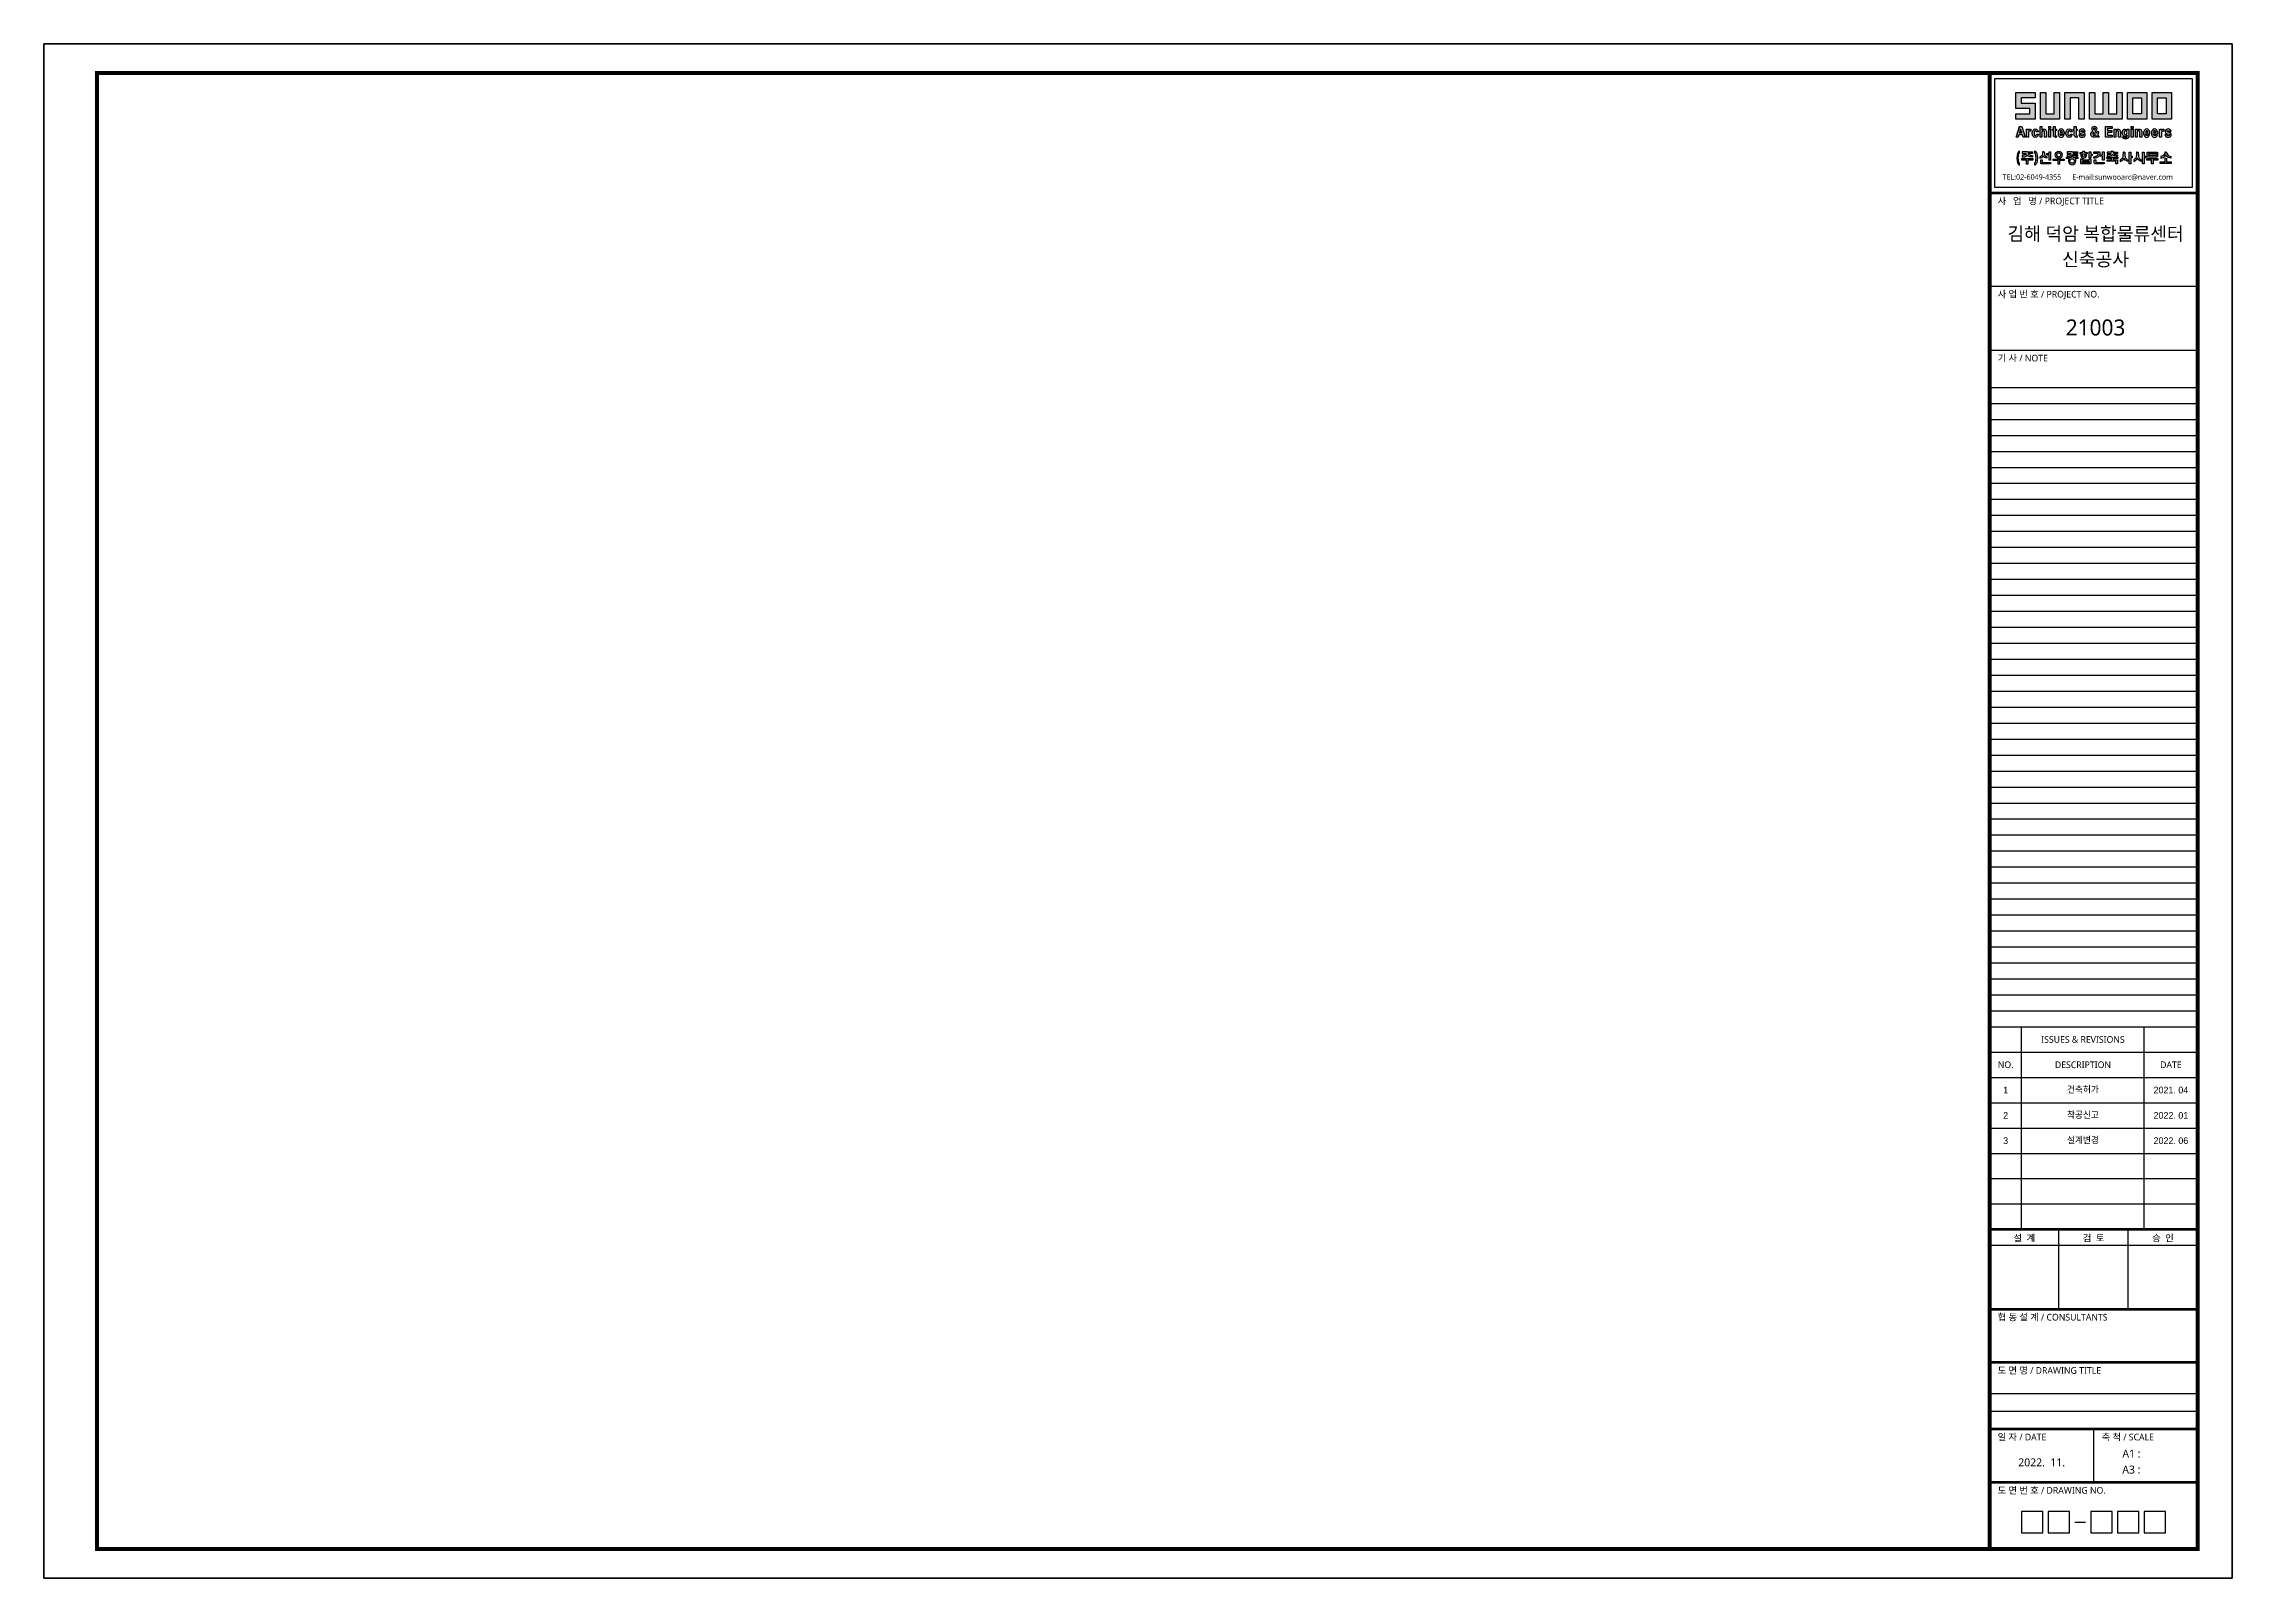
# Model space of a CAD drawing. Header units: millimetres. Extents: x 3267056 to 3677556, y 481725 to 769725.
import ezdxf
from ezdxf.enums import TextEntityAlignment as Align

# ---------------------------------------------------------------- set-up
doc = ezdxf.new("R2010")
doc.units = ezdxf.units.MM
doc.header["$LTSCALE"] = 1000
doc.layers.get('DEFPOINTS').update_dxf_attribs({"color": 161})
for name, color, linetype in [('A1', 6, 'Continuous'), ('TEXT-TITLE', 6, 'Continuous'), ('TEXT-기입', 6, 'Continuous'), ('TEXT-도곽', 7, 'Continuous')]:
    doc.layers.add(name, color=color, linetype=linetype)
doc.styles.add('CGS', font='cgse', dxfattribs={"bigfont": 'cgs'})
doc.styles.add('나눔바른고딕', font='NanumBarunGothic.ttf')

# ---------------------------------------------------------------- blocks, each defined once
blk = doc.blocks.new('SUNWOO')
at = {"layer": 'A1'}
h = blk.add_hatch(color=256, dxfattribs=at)
h.dxf.hatch_style = 1
h.paths.add_polyline_path([(-978, -550), (-738, -550), (-738, -1000), (-978, -1000)], flags=16)
h.paths.add_polyline_path([(-1128, -400), (-588, -400), (-588, -1150), (-1128, -1150)])
h.paths.add_polyline_path([(-1668, -550), (-1428, -550), (-1428, -1000), (-1668, -1000)], flags=16)
h.paths.add_polyline_path([(-1818, -400), (-1278, -400), (-1278, -1150), (-1818, -1150)])
h.paths.add_polyline_path([(-2892, -400), (-2742, -400), (-2742, -1000), (-2505, -1000), (-2505, -400), (-2355, -400), (-2355, -1000), (-2118, -1000), (-2118, -400), (-1968, -400), (-1968, -1150), (-2892, -1150)])
h.paths.add_polyline_path([(-3582, -1150), (-3582, -400), (-3042, -400), (-3042, -1150), (-3192, -1150), (-3192, -550), (-3432, -550), (-3432, -1150)])
h.paths.add_polyline_path([(-4272, -400), (-4122, -400), (-4122, -1000), (-3882, -1000), (-3882, -400), (-3732, -400), (-3732, -1150), (-4272, -1150)])
h.paths.add_polyline_path([(-4962, -400), (-4422, -400), (-4422, -550), (-4812, -550), (-4812, -700), (-4422, -700), (-4422, -1150), (-4962, -1150), (-4962, -1000), (-4572, -1000), (-4572, -850), (-4962, -850)])
h = blk.add_hatch(color=252, dxfattribs=at)
h.dxf.hatch_style = 1
h.paths.add_polyline_path([(-4797, -1352), (-4862, -1352), (-4957, -1652), (-4899, -1652), (-4880, -1592), (-4778, -1592), (-4759, -1652), (-4702, -1652)])
h.paths.add_polyline_path([(-4862, -1537), (-4829, -1432), (-4796, -1537)], flags=16)
h.paths.add_polyline_path([(-4545, -1487), (-4545, -1426, 0.390793), (-4609, -1469), (-4609, -1432), (-4659, -1432), (-4659, -1652), (-4609, -1652), (-4609, -1538, -0.48532)])
h.paths.add_polyline_path([(-4353, -1455, 0.249724), (-4415, -1425, 0.234183), (-4474, -1451, 0.164777), (-4505, -1542, 0.172733), (-4478, -1630, 0.242033), (-4415, -1660, 0.225337), (-4353, -1628, 0.092633), (-4329, -1572), (-4376, -1572, -0.08652), (-4388, -1596, -0.238286), (-4415, -1610, -0.240301), (-4439, -1597, -0.12392), (-4450, -1544, -0.143895), (-4436, -1491, -0.242321), (-4415, -1476, -0.205129), (-4388, -1487, -0.075663), (-4377, -1507), (-4329, -1507, 0.101737)])
h.paths.add_polyline_path([(-4104, -1497), (-4104, -1652), (-4154, -1652), (-4154, -1511, 0.491545), (-4198, -1480, 0.309899), (-4229, -1528), (-4229, -1652), (-4279, -1652), (-4279, -1352), (-4229, -1352), (-4229, -1461, -0.793723)])
h.paths.add_polyline_path([(-3984, -1432), (-4034, -1432), (-4034, -1652), (-3984, -1652)])
h.paths.add_polyline_path([(-3984, -1352), (-4034, -1352), (-4034, -1407), (-3984, -1407)])
h.paths.add_polyline_path([(-3822, -1430), (-3857, -1430), (-3857, -1352), (-3907, -1352), (-3907, -1430), (-3934, -1430), (-3934, -1470), (-3907, -1470), (-3907, -1597, 0.497732), (-3822, -1658), (-3822, -1614, -0.554843), (-3857, -1592), (-3857, -1470), (-3822, -1470)])
h.paths.add_polyline_path([(-3625, -1455, 0.249724), (-3687, -1425, 0.234183), (-3745, -1451, 0.164777), (-3777, -1542, 0.172733), (-3750, -1630, 0.242033), (-3687, -1660, 0.225337), (-3625, -1628, 0.067707), (-3605, -1588), (-3654, -1588, -0.031196), (-3659, -1596, -0.238286), (-3687, -1610, -0.240301), (-3710, -1597, -0.091866), (-3722, -1558), (-3598, -1558, 0.192725)])
h.paths.add_polyline_path([(-3660, -1487, -0.112588), (-3646, -1518), (-3719, -1518, -0.087388), (-3706, -1487, -0.198528), (-3687, -1476, -0.205129)], flags=16)
h.paths.add_polyline_path([(-3402, -1455, 0.249724), (-3465, -1425, 0.234183), (-3523, -1451, 0.164777), (-3555, -1542, 0.172733), (-3527, -1630, 0.242033), (-3465, -1660, 0.225337), (-3402, -1628, 0.092633), (-3379, -1572), (-3425, -1572, -0.08652), (-3437, -1596, -0.238286), (-3465, -1610, -0.240301), (-3488, -1597, -0.12392), (-3500, -1544, -0.143895), (-3486, -1491, -0.242321), (-3465, -1476, -0.205129), (-3438, -1487, -0.075663), (-3427, -1507), (-3378, -1507, 0.101737)])
h.paths.add_polyline_path([(-3234, -1430), (-3269, -1430), (-3269, -1352), (-3319, -1352), (-3319, -1430), (-3347, -1430), (-3347, -1470), (-3319, -1470), (-3319, -1597, 0.497732), (-3234, -1658), (-3234, -1614, -0.554843), (-3269, -1592), (-3269, -1470), (-3234, -1470)])
h.paths.add_polyline_path([(-3103, -1425, 0.30096), (-3174, -1470, 0.29675), (-3163, -1542, 0.087754), (-3128, -1560), (-3074, -1575, -0.667923), (-3070, -1607, -0.279173), (-3126, -1606, -0.315049), (-3136, -1582), (-3190, -1582, 0.322483), (-3138, -1652, 0.186401), (-3057, -1652, 0.27463), (-3012, -1592, 0.364962), (-3064, -1522), (-3120, -1506, -0.679464), (-3123, -1476, -0.295984), (-3073, -1481, -0.264318), (-3066, -1499), (-3016, -1499, 0.379203)])
h.paths.add_polyline_path([(-2686, -1417, 1.072657), (-2820, -1417, 0.127436), (-2796, -1482, 0.144143), (-2843, -1531, 0.8588), (-2704, -1634, 0.013977), (-2695, -1626), (-2677, -1652), (-2616, -1652), (-2663, -1586, 0.117994), (-2633, -1495), (-2678, -1495, -0.085659), (-2691, -1545), (-2728, -1492, 0.245952)])
h.paths.add_polyline_path([(-2753, -1456), (-2768, -1436, -0.193477), (-2767, -1402, -0.567996), (-2735, -1402, -0.353126), (-2744, -1447)], flags=16)
h.paths.add_polyline_path([(-2769, -1520), (-2722, -1588, 0.002036), (-2739, -1602, -0.380911), (-2792, -1595, -0.373978), (-2784, -1533)], flags=16)
h.paths.add_polyline_path([(-2261, -1470), (-2388, -1470), (-2388, -1407), (-2251, -1407), (-2251, -1352), (-2443, -1352), (-2443, -1652), (-2251, -1652), (-2251, -1602), (-2388, -1602), (-2388, -1520), (-2261, -1520)])
h.paths.add_polyline_path([(-2116, -1480, -0.491545), (-2072, -1511), (-2072, -1652), (-2022, -1652), (-2022, -1497, 0.793723), (-2147, -1461), (-2147, -1430), (-2197, -1430), (-2197, -1652), (-2147, -1652), (-2147, -1528, -0.309899)])
h.paths.add_polyline_path([(-1946, -1452, 0.313592), (-1947, -1611, 0.500928), (-1839, -1611), (-1832, -1602), (-1832, -1624, -0.659704), (-1912, -1647), (-1967, -1647, 0.312927), (-1908, -1704, 0.282044), (-1801, -1672, 0.189651), (-1782, -1618), (-1782, -1430), (-1832, -1430), (-1832, -1465, 0.581389)])
h.paths.add_polyline_path([(-1848, -1492, -0.317813), (-1848, -1573, -0.496402), (-1908, -1572, -0.254885), (-1908, -1492, -0.488571)], flags=16)
h.paths.add_polyline_path([(-1666, -1352), (-1716, -1352), (-1716, -1407), (-1666, -1407)])
h.paths.add_polyline_path([(-1666, -1432), (-1716, -1432), (-1716, -1652), (-1666, -1652)])
h.paths.add_polyline_path([(-1422, -1497), (-1422, -1652), (-1472, -1652), (-1472, -1511, 0.491545), (-1516, -1480, 0.309899), (-1547, -1528), (-1547, -1652), (-1597, -1652), (-1597, -1430), (-1547, -1430), (-1547, -1461, -0.793723)])
h.paths.add_polyline_path([(-1220, -1455, 0.249724), (-1282, -1425, 0.234183), (-1340, -1451, 0.164777), (-1372, -1542, 0.172733), (-1345, -1630, 0.242033), (-1282, -1660, 0.225337), (-1220, -1628, 0.067707), (-1200, -1588), (-1249, -1588, -0.031196), (-1254, -1596, -0.238286), (-1282, -1610, -0.240301), (-1305, -1597, -0.091866), (-1317, -1558), (-1193, -1558, 0.192725)])
h.paths.add_polyline_path([(-1314, -1518, -0.087388), (-1301, -1487, -0.198528), (-1282, -1476, -0.205129), (-1255, -1487, -0.112588), (-1241, -1518)], flags=16)
h.paths.add_polyline_path([(-998, -1455, 0.249724), (-1061, -1425, 0.234183), (-1119, -1451, 0.164777), (-1151, -1542, 0.172733), (-1123, -1630, 0.242033), (-1061, -1660, 0.225337), (-998, -1628, 0.067707), (-979, -1588), (-1028, -1588, -0.031196), (-1033, -1596, -0.238286), (-1061, -1610, -0.240301), (-1084, -1597, -0.091866), (-1095, -1558), (-972, -1558, 0.192725)])
h.paths.add_polyline_path([(-1093, -1518, -0.087388), (-1079, -1487, -0.198528), (-1061, -1476, -0.205129), (-1033, -1487, -0.112588), (-1019, -1518)], flags=16)
h.paths.add_polyline_path([(-802, -1487), (-802, -1426, 0.390793), (-867, -1469), (-867, -1432), (-917, -1432), (-917, -1652), (-867, -1652), (-867, -1538, -0.48532)])
h.paths.add_polyline_path([(-643, -1522), (-700, -1506, -0.679464), (-702, -1476, -0.295984), (-653, -1481, -0.264318), (-646, -1499), (-596, -1499, 0.379203), (-682, -1425, 0.30096), (-754, -1470, 0.29675), (-742, -1542, 0.087754), (-708, -1560), (-653, -1575, -0.667923), (-649, -1607, -0.279173), (-706, -1606, -0.315049), (-716, -1582), (-769, -1582, 0.322483), (-717, -1652, 0.186401), (-637, -1652, 0.27463), (-591, -1592, 0.364962)])
h = blk.add_hatch(color=256, dxfattribs=at)
h.dxf.hatch_style = 1
h.paths.add_polyline_path([(-900, -2351), (-766, -2351), (-766, -2249), (-723, -2249), (-723, -2351), (-590, -2351), (-590, -2394), (-900, -2394)])
h.paths.add_polyline_path([(-1277, -2259), (-967, -2259), (-967, -2301), (-1101, -2301), (-1101, -2409), (-1143, -2409), (-1143, -2301), (-1277, -2301)])
h.paths.add_polyline_path([(-1224, -2114), (-1019, -2114), (-1019, -2171), (-1224, -2171)], flags=16)
edge = h.paths.add_edge_path()
edge.add_line((-1267, -2074), (-977, -2074))
edge.add_line((-977, -2074), (-977, -2189))
edge.add_arc((-1002, -2189), 25, -90, 0, ccw=False)
edge.add_line((-1002, -2214), (-1242, -2214))
edge.add_arc((-1242, -2189), 25, 180, 270, ccw=False)
edge.add_line((-1267, -2189), (-1267, -2074))
h.paths.add_polyline_path([(-1395, -2074), (-1352, -2074), (-1352, -2191), (-1310, -2191), (-1310, -2234), (-1352, -2234), (-1352, -2409), (-1395, -2409)])
h.paths.add_polyline_path([(-1771, -2074), (-1729, -2074), (-1729, -2191), (-1686, -2191), (-1686, -2234), (-1729, -2234), (-1729, -2409), (-1771, -2409)])
h.paths.add_polyline_path([(-2405, -2214), (-2095, -2214), (-2095, -2256), (-2229, -2256), (-2229, -2294), (-2105, -2294), (-2105, -2409), (-2147, -2409), (-2147, -2334), (-2395, -2334), (-2395, -2294), (-2271, -2294), (-2271, -2256), (-2405, -2256)])
edge = h.paths.add_edge_path()
edge.add_line((-2756, -2290), (-2714, -2290))
edge.add_line((-2714, -2290), (-2714, -2366))
edge.add_line((-2714, -2366), (-2479, -2366))
edge.add_line((-2479, -2366), (-2479, -2409))
edge.add_line((-2479, -2409), (-2730, -2409))
edge.add_arc((-2730, -2383), 26.4, 179.22974, 270, ccw=False)
edge.add_line((-2756, -2382), (-2756, -2290))
edge = h.paths.add_edge_path(flags=16)
edge.add_arc((-3055, -2162), 37.9, 0, 360)
h.paths.add_polyline_path([(-2900, -2071), (-2858, -2071), (-2858, -2129), (-2815, -2129), (-2815, -2171), (-2858, -2171), (-2858, -2234), (-2900, -2234)])
h.paths.add_polyline_path([(-3090, -2334), (-2900, -2334), (-2900, -2366), (-3090, -2366)], flags=16)
edge = h.paths.add_edge_path()
edge.add_line((-3133, -2261), (-3090, -2261))
edge.add_line((-3090, -2261), (-3090, -2294))
edge.add_line((-3090, -2294), (-2900, -2294))
edge.add_line((-2900, -2294), (-2900, -2261))
edge.add_line((-2900, -2261), (-2858, -2261))
edge.add_line((-2858, -2261), (-2858, -2384))
edge.add_arc((-2883, -2384), 25, -90, 0, ccw=False)
edge.add_line((-2883, -2409), (-3108, -2409))
edge.add_arc((-3108, -2384), 25, 180, 270, ccw=False)
edge.add_line((-3133, -2384), (-3133, -2261))
edge = h.paths.add_edge_path(flags=16)
edge.add_arc((-3378, -2326), 63, 0, 360)
h.paths.add_polyline_path([(-3911, -2274), (-3601, -2274), (-3601, -2316), (-3734, -2316), (-3734, -2411), (-3777, -2411), (-3777, -2316), (-3911, -2316)])
edge = h.paths.add_edge_path(flags=17)
edge.add_arc((-3756, -2152), 55.4, 0, 360)
edge = h.paths.add_edge_path()
edge.add_arc((-3756, -2152), 97.9, 0, 360)
edge = h.paths.add_edge_path()
edge.add_line((-4262, -2290), (-4220, -2290))
edge.add_line((-4220, -2290), (-4220, -2366))
edge.add_line((-4220, -2366), (-3985, -2366))
edge.add_line((-3985, -2366), (-3985, -2409))
edge.add_line((-3985, -2409), (-4236, -2409))
edge.add_arc((-4236, -2383), 26.4, 179.22974, 270, ccw=False)
edge.add_line((-4262, -2382), (-4262, -2290))
h.paths.add_polyline_path([(-4030, -2071), (-3988, -2071), (-3988, -2301), (-4030, -2301), (-4030, -2160), (-4092, -2160), (-4092, -2117), (-4030, -2117)])
h.paths.add_polyline_path([(-4799, -2259), (-4489, -2259), (-4489, -2301), (-4623, -2301), (-4623, -2411), (-4666, -2411), (-4666, -2301), (-4799, -2301)])
edge = h.paths.add_edge_path()
edge.add_arc((-4509, -2165), 145, 20.52496, 58.37326, ccw=False)
edge.add_arc((-4847, -2245), 492, -15.47113, 15.47113, ccw=False)
edge.add_arc((-4489, -2330), 124, 296.64775, 338.15351, ccw=False)
edge.add_line((-4433, -2441), (-4433, -2387))
edge.add_arc((-4533, -2299), 133, 319.10523, 350.29823)
edge.add_arc((-4922, -2241), 526, 351.14571, 368.85429)
edge.add_arc((-4517, -2179), 117, 9.20759, 43.58826)
edge.add_line((-4433, -2098), (-4433, -2041))
edge = h.paths.add_edge_path()
edge.add_arc((-4780, -2165), 145, 121.62674, 159.47504)
edge.add_arc((-4441, -2245), 492, 164.52887, 195.47113)
edge.add_arc((-4800, -2330), 124, 201.84649, 243.35225)
edge.add_line((-4856, -2441), (-4856, -2387))
edge.add_arc((-4755, -2299), 133, 189.70177, 220.89477, ccw=False)
edge.add_arc((-4367, -2241), 526, 171.14571, 188.85429, ccw=False)
edge.add_arc((-4772, -2179), 117, 136.41174, 170.79241, ccw=False)
edge.add_line((-4856, -2098), (-4856, -2041))
edge = h.paths.add_edge_path()
edge.add_line((-745, -2074), (-768, -2074))
edge.add_arc((-921, -2067), 153, 328.51819, 357.32354, ccw=False)
edge.add_arc((-878, -2087), 106, 297.30844, 325.85133, ccw=False)
edge.add_arc((-903, -2035), 163, 276.36059, 296.60506, ccw=False)
edge.add_line((-885, -2197), (-885, -2244))
edge.add_arc((-903, -2050), 195, 275.3597, 296.3251)
edge.add_arc((-883, -2085), 155, 295.29806, 314.00921)
edge.add_arc((-895, -2069), 175, 313.51125, 329.65564)
edge.add_arc((-594, -2069), 175, 210.34436, 226.48875)
edge.add_arc((-607, -2085), 155, 225.99079, 244.70194)
edge.add_arc((-586, -2050), 195, 243.6749, 264.6403)
edge.add_line((-605, -2244), (-605, -2197))
edge.add_arc((-587, -2035), 163, 243.39494, 263.63941, ccw=False)
edge.add_arc((-611, -2087), 106, 214.14867, 242.69156, ccw=False)
edge.add_arc((-568, -2067), 153, 182.67646, 211.48181, ccw=False)
edge.add_line((-721, -2074), (-745, -2074))
edge = h.paths.add_edge_path()
edge.add_line((-1545, -2074), (-1521, -2074))
edge.add_arc((-1031, -2092), 490, 177.86055, 188.38602)
edge.add_arc((-1252, -2143), 265, 184.44284, 200.64937)
edge.add_arc((-1408, -2196), 100, 204.12033, 250.93857)
edge.add_line((-1441, -2290), (-1441, -2338))
edge.add_arc((-1418, -2217), 123, 224.04144, 258.9788, ccw=False)
edge.add_arc((-1339, -2154), 224, 203.32178, 221.80191, ccw=False)
edge.add_arc((-1750, -2154), 224, 318.19809, 336.67822, ccw=False)
edge.add_arc((-1672, -2217), 123, 281.0212, 315.95856, ccw=False)
edge.add_line((-1648, -2338), (-1648, -2290))
edge.add_arc((-1681, -2196), 100, 289.06143, 335.87967)
edge.add_arc((-1838, -2143), 265, 339.35063, 355.55716)
edge.add_arc((-2058, -2092), 490, 351.61398, 362.13945)
edge.add_line((-1568, -2074), (-1545, -2074))
edge = h.paths.add_edge_path()
edge.add_line((-1921, -2074), (-1898, -2074))
edge.add_arc((-1408, -2092), 490, 177.86055, 188.38602)
edge.add_arc((-1629, -2143), 265, 184.44284, 200.64937)
edge.add_arc((-1785, -2196), 100, 204.12033, 250.93857)
edge.add_line((-1818, -2290), (-1818, -2338))
edge.add_arc((-1794, -2217), 123, 224.04144, 258.9788, ccw=False)
edge.add_arc((-1716, -2154), 224, 203.32178, 221.80191, ccw=False)
edge.add_arc((-2127, -2154), 224, 318.19809, 336.67822, ccw=False)
edge.add_arc((-2049, -2217), 123, 281.0212, 315.95856, ccw=False)
edge.add_line((-2025, -2338), (-2025, -2290))
edge.add_arc((-2058, -2196), 100, 289.06143, 335.87967)
edge.add_arc((-2214, -2143), 265, 339.35063, 355.55716)
edge.add_arc((-2435, -2092), 490, 351.61398, 362.13945)
edge.add_line((-1945, -2074), (-1921, -2074))
edge = h.paths.add_edge_path()
edge.add_line((-2250, -2051), (-2226, -2051))
edge.add_line((-2226, -2051), (-2226, -2076))
edge.add_line((-2226, -2076), (-2105, -2076))
edge.add_line((-2105, -2076), (-2105, -2119))
edge.add_line((-2105, -2119), (-2220, -2119))
edge.add_arc((-2158, -2054), 90.2, 225.89906, 261.08353)
edge.add_arc((-2103, -1721), 428, 260.80047, 269.75097)
edge.add_line((-2105, -2149), (-2105, -2190))
edge.add_arc((-2096, -1527), 663, 262.44743, 269.21057, ccw=False)
edge.add_arc((-2163, -2056), 130, 228.0299, 261.24624, ccw=False)
edge.add_arc((-2337, -2056), 130, 278.75376, 311.9701, ccw=False)
edge.add_arc((-2404, -1527), 663, 270.78943, 277.55257, ccw=False)
edge.add_line((-2395, -2190), (-2395, -2149))
edge.add_arc((-2397, -1721), 428, 270.24903, 279.19953)
edge.add_arc((-2342, -2054), 90.2, 278.91647, 314.10094)
edge.add_line((-2280, -2119), (-2395, -2119))
edge.add_line((-2395, -2119), (-2395, -2076))
edge.add_line((-2395, -2076), (-2274, -2076))
edge.add_line((-2274, -2076), (-2274, -2051))
edge.add_line((-2274, -2051), (-2250, -2051))
edge = h.paths.add_edge_path()
edge.add_arc((-2761, -2063), 188, 267.00853, 316.54325)
edge.add_line((-2625, -2192), (-2524, -2192))
edge.add_line((-2524, -2192), (-2524, -2301))
edge.add_line((-2524, -2301), (-2482, -2301))
edge.add_line((-2482, -2301), (-2482, -2071))
edge.add_line((-2482, -2071), (-2524, -2071))
edge.add_line((-2524, -2071), (-2524, -2150))
edge.add_line((-2524, -2150), (-2604, -2150))
edge.add_arc((-2793, -2089), 198, 342.15709, 365.07679)
edge.add_line((-2596, -2071), (-2766, -2071))
edge.add_line((-2766, -2071), (-2766, -2114))
edge.add_line((-2766, -2114), (-2643, -2114))
edge.add_arc((-2731, -2109), 88.5, 302.49464, 356.95669, ccw=False)
edge.add_arc((-2769, -2030), 176, 269.27601, 299.07975, ccw=False)
edge.add_line((-2771, -2206), (-2771, -2250))
edge = h.paths.add_edge_path()
edge.add_line((-3126, -2125), (-3150, -2125))
edge.add_line((-3150, -2125), (-3150, -2085))
edge.add_line((-3150, -2085), (-3076, -2085))
edge.add_line((-3076, -2085), (-3076, -2051))
edge.add_line((-3076, -2051), (-3034, -2051))
edge.add_line((-3034, -2051), (-3034, -2085))
edge.add_line((-3034, -2085), (-2960, -2085))
edge.add_line((-2960, -2085), (-2960, -2125))
edge.add_line((-2960, -2125), (-2983, -2125))
edge.add_arc((-3055, -2162), 80.9, -207.86735, 27.86735, ccw=False)
edge = h.paths.add_edge_path()
edge.add_line((-3458, -2256), (-3536, -2256))
edge.add_line((-3536, -2256), (-3536, -2214))
edge.add_line((-3536, -2214), (-3399, -2214))
edge.add_line((-3399, -2214), (-3399, -2178))
edge.add_line((-3399, -2178), (-3357, -2178))
edge.add_line((-3357, -2178), (-3357, -2214))
edge.add_line((-3357, -2214), (-3221, -2214))
edge.add_line((-3221, -2214), (-3221, -2256))
edge.add_line((-3221, -2256), (-3298, -2256))
edge.add_arc((-3378, -2326), 106, -220.86639, 40.86639, ccw=False)
edge = h.paths.add_edge_path()
edge.add_line((-3378, -2071), (-3233, -2071))
edge.add_line((-3233, -2071), (-3233, -2114))
edge.add_line((-3233, -2114), (-3346, -2114))
edge.add_arc((-3297, -2082), 58.2, 213.06138, 256.37012)
edge.add_arc((-3237, -1729), 416, 259.83716, 270.61495)
edge.add_line((-3233, -2145), (-3233, -2188))
edge.add_arc((-3234, -1684), 504, 260.75493, 270.10244, ccw=False)
edge.add_arc((-3290, -2036), 148, 233.56734, 260.39629, ccw=False)
edge.add_arc((-3466, -2036), 148, 279.60371, 306.43266, ccw=False)
edge.add_arc((-3522, -1684), 504, 269.89756, 279.24507, ccw=False)
edge.add_line((-3523, -2188), (-3523, -2145))
edge.add_arc((-3519, -1729), 416, 269.38505, 280.16284)
edge.add_arc((-3459, -2082), 58.2, 283.62988, 326.93862)
edge.add_line((-3410, -2114), (-3523, -2114))
edge.add_line((-3523, -2114), (-3523, -2071))
edge.add_line((-3523, -2071), (-3378, -2071))
edge = h.paths.add_edge_path()
edge.add_line((-4188, -2071), (-4164, -2071))
edge.add_arc((-3904, -2077), 260, 178.71064, 196.49334)
edge.add_arc((-4076, -2122), 82.6, 200.47815, 262.28207)
edge.add_line((-4087, -2204), (-4087, -2249))
edge.add_arc((-4068, -2109), 142, 235.86677, 262.30946, ccw=False)
edge.add_arc((-4093, -2135), 106, 206.90517, 239.18713, ccw=False)
edge.add_arc((-4282, -2135), 106, 300.81287, 333.09483, ccw=False)
edge.add_arc((-4307, -2109), 142, 277.69054, 304.13323, ccw=False)
edge.add_line((-4288, -2249), (-4288, -2204))
edge.add_arc((-4299, -2122), 82.6, 277.71793, 339.52185)
edge.add_arc((-4471, -2077), 260, 343.50666, 361.28936)
edge.add_line((-4211, -2071), (-4188, -2071))
edge = h.paths.add_edge_path()
edge.add_line((-4644, -2071), (-4499, -2071))
edge.add_line((-4499, -2071), (-4499, -2114))
edge.add_line((-4499, -2114), (-4616, -2114))
edge.add_arc((-4548, -2097), 70, 193.79072, 256.70155)
edge.add_arc((-4496, -1877), 296, 256.85956, 269.43215)
edge.add_line((-4499, -2173), (-4499, -2214))
edge.add_arc((-4494, -1820), 395, 257.99084, 269.15567, ccw=False)
edge.add_arc((-4544, -2071), 138, 223.39125, 256.78947, ccw=False)
edge.add_arc((-4745, -2071), 138, 283.21053, 316.60875, ccw=False)
edge.add_arc((-4795, -1820), 395, 270.84433, 282.00916, ccw=False)
edge.add_line((-4789, -2214), (-4789, -2173))
edge.add_arc((-4792, -1877), 296, 270.56785, 283.14044)
edge.add_arc((-4741, -2097), 70, 283.29845, 346.20928)
edge.add_line((-4673, -2114), (-4789, -2114))
edge.add_line((-4789, -2114), (-4789, -2071))
edge.add_line((-4789, -2071), (-4644, -2071))
at = {"layer": 'A1', "color": 252}
blk.add_line((-4862, -1352), (-4957, -1652), dxfattribs=at)
at = {"layer": 'A1'}
for points in [[(-4962, -400), (-4422, -400), (-4422, -550), (-4812, -550), (-4812, -700), (-4422, -700), (-4422, -1150), (-4962, -1150), (-4962, -1000), (-4572, -1000), (-4572, -850), (-4962, -850)], [(-4272, -400), (-4122, -400), (-4122, -1000), (-3882, -1000), (-3882, -400), (-3732, -400), (-3732, -1150), (-4272, -1150)], [(-3582, -1150), (-3582, -400), (-3042, -400), (-3042, -1150), (-3192, -1150), (-3192, -550), (-3432, -550), (-3432, -1150)], [(-2892, -400), (-2742, -400), (-2742, -1000), (-2505, -1000), (-2505, -400), (-2355, -400), (-2355, -1000), (-2118, -1000), (-2118, -400), (-1968, -400), (-1968, -1150), (-2892, -1150)], [(-1818, -400), (-1278, -400), (-1278, -1150), (-1818, -1150)], [(-1668, -550), (-1428, -550), (-1428, -1000), (-1668, -1000)], [(-1128, -400), (-588, -400), (-588, -1150), (-1128, -1150)], [(-978, -550), (-738, -550), (-738, -1000), (-978, -1000)], [(-4799, -2259), (-4489, -2259), (-4489, -2301), (-4623, -2301), (-4623, -2411), (-4666, -2411), (-4666, -2301), (-4799, -2301)], [(-4030, -2071), (-3988, -2071), (-3988, -2301), (-4030, -2301), (-4030, -2160), (-4092, -2160), (-4092, -2117), (-4030, -2117)], [(-3911, -2274), (-3601, -2274), (-3601, -2316), (-3734, -2316), (-3734, -2411), (-3777, -2411), (-3777, -2316), (-3911, -2316)], [(-3090, -2334), (-2900, -2334), (-2900, -2366), (-3090, -2366)], [(-2900, -2071), (-2858, -2071), (-2858, -2129), (-2815, -2129), (-2815, -2171), (-2858, -2171), (-2858, -2234), (-2900, -2234)], [(-2405, -2214), (-2095, -2214), (-2095, -2256), (-2229, -2256), (-2229, -2294), (-2105, -2294), (-2105, -2409), (-2147, -2409), (-2147, -2334), (-2395, -2334), (-2395, -2294), (-2271, -2294), (-2271, -2256), (-2405, -2256)], [(-1771, -2074), (-1729, -2074), (-1729, -2191), (-1686, -2191), (-1686, -2234), (-1729, -2234), (-1729, -2409), (-1771, -2409)], [(-1395, -2074), (-1352, -2074), (-1352, -2191), (-1310, -2191), (-1310, -2234), (-1352, -2234), (-1352, -2409), (-1395, -2409)], [(-1277, -2259), (-967, -2259), (-967, -2301), (-1101, -2301), (-1101, -2409), (-1143, -2409), (-1143, -2301), (-1277, -2301)], [(-1224, -2114), (-1019, -2114), (-1019, -2171), (-1224, -2171)], [(-900, -2351), (-766, -2351), (-766, -2249), (-723, -2249), (-723, -2351), (-590, -2351), (-590, -2394), (-900, -2394)]]:
    blk.add_lwpolyline(points, close=True, dxfattribs=at)
at = {"layer": 'A1', "color": 252}
for points in [[(-4957, -1652), (-4862, -1352), (-4797, -1352), (-4702, -1652), (-4759, -1652), (-4778, -1592), (-4880, -1592), (-4899, -1652)], [(-4829, -1432), (-4862, -1537), (-4796, -1537)], [(-4034, -1352), (-3984, -1352), (-3984, -1407), (-4034, -1407)], [(-4034, -1432), (-3984, -1432), (-3984, -1652), (-4034, -1652)], [(-2443, -1352), (-2251, -1352), (-2251, -1407), (-2388, -1407), (-2388, -1470), (-2261, -1470), (-2261, -1520), (-2388, -1520), (-2388, -1602), (-2251, -1602), (-2251, -1652), (-2443, -1652)], [(-1716, -1352), (-1666, -1352), (-1666, -1407), (-1716, -1407)], [(-1716, -1432), (-1666, -1432), (-1666, -1652), (-1716, -1652)]]:
    blk.add_lwpolyline(points, close=True, dxfattribs=at)
for points in [[(-4659, -1432), (-4609, -1432), (-4609, -1469, -0.390793), (-4545, -1426), (-4545, -1487, 0.480017), (-4609, -1537), (-4609, -1652), (-4659, -1652)], [(-4377, -1507, 0.075663), (-4388, -1487, 0.205129), (-4415, -1476, 0.198528), (-4434, -1487, 0.156409), (-4450, -1544, 0.12392), (-4439, -1597, 0.240301), (-4415, -1610, 0.238286), (-4388, -1596, 0.08652), (-4376, -1572), (-4329, -1572, -0.092633), (-4353, -1628, -0.225337), (-4415, -1660, -0.242033), (-4478, -1630, -0.172733), (-4505, -1542, -0.155222), (-4477, -1456, -0.254739), (-4415, -1425, -0.249724), (-4353, -1455, -0.101737), (-4329, -1507)], [(-4279, -1352), (-4229, -1352), (-4229, -1461, -0.793723), (-4104, -1497), (-4104, -1652), (-4154, -1652), (-4154, -1511, 0.491545), (-4198, -1480, 0.309899), (-4229, -1528), (-4229, -1652), (-4279, -1652)], [(-3934, -1430), (-3907, -1430), (-3907, -1352), (-3857, -1352), (-3857, -1430), (-3822, -1430), (-3822, -1470), (-3857, -1470), (-3857, -1592, 0.554843), (-3822, -1614), (-3822, -1658, -0.497732), (-3907, -1597), (-3907, -1470), (-3934, -1470)], [(-3777, -1542, 0.172733), (-3750, -1630, 0.242033), (-3687, -1660, 0.225337), (-3625, -1628, 0.067707), (-3605, -1588), (-3654, -1588, -0.031196), (-3659, -1596, -0.238286), (-3687, -1610, -0.240301), (-3710, -1597, -0.091866), (-3722, -1558), (-3598, -1558, 0.192725), (-3625, -1455, 0.249724), (-3687, -1425, 0.254739), (-3749, -1456, 0.155222)], [(-3427, -1507, 0.075663), (-3438, -1487, 0.205129), (-3465, -1476, 0.198528), (-3484, -1487, 0.156409), (-3500, -1544, 0.12392), (-3488, -1597, 0.240301), (-3465, -1610, 0.238286), (-3437, -1596, 0.08652), (-3425, -1572), (-3379, -1572, -0.092633), (-3402, -1628, -0.225337), (-3465, -1660, -0.242033), (-3527, -1630, -0.172733), (-3555, -1542, -0.155222), (-3526, -1456, -0.254739), (-3465, -1425, -0.249724), (-3402, -1455, -0.101737), (-3378, -1507)], [(-3347, -1430), (-3319, -1430), (-3319, -1352), (-3269, -1352), (-3269, -1430), (-3234, -1430), (-3234, -1470), (-3269, -1470), (-3269, -1592, 0.554843), (-3234, -1614), (-3234, -1658, -0.497732), (-3319, -1597), (-3319, -1470), (-3347, -1470)], [(-3066, -1499), (-3016, -1499, 0.379203), (-3103, -1425, 0.298845), (-3174, -1470, 0.299181), (-3163, -1542, 0.087754), (-3128, -1560), (-3074, -1575, -0.667923), (-3070, -1607, -0.279173), (-3126, -1606, -0.315049), (-3136, -1582), (-3190, -1582, 0.322483), (-3138, -1652, 0.186401), (-3057, -1652, 0.27463), (-3012, -1592, 0.364962), (-3064, -1522), (-3120, -1506, -0.679464), (-3123, -1476, -0.295984), (-3073, -1481, -0.264318)], [(-2768, -1436, -0.193477), (-2767, -1402, -0.567996), (-2735, -1402, -0.353126), (-2744, -1447), (-2753, -1456)], [(-2197, -1430), (-2147, -1430), (-2147, -1461, -0.793723), (-2022, -1497), (-2022, -1652), (-2072, -1652), (-2072, -1511, 0.491545), (-2116, -1480, 0.309899), (-2147, -1528), (-2147, -1652), (-2197, -1652)], [(-1908, -1492, 0.254885), (-1908, -1572, 0.496402), (-1848, -1573, 0.317813), (-1848, -1492, 0.488571)], [(-1597, -1430), (-1547, -1430), (-1547, -1461, -0.793723), (-1422, -1497), (-1422, -1652), (-1472, -1652), (-1472, -1511, 0.491545), (-1516, -1480, 0.309899), (-1547, -1528), (-1547, -1652), (-1597, -1652)], [(-1372, -1542, 0.172733), (-1345, -1630, 0.242033), (-1282, -1660, 0.225337), (-1220, -1628, 0.067707), (-1200, -1588), (-1249, -1588, -0.031196), (-1254, -1596, -0.238286), (-1282, -1610, -0.240301), (-1305, -1597, -0.091866), (-1317, -1558), (-1193, -1558, 0.192725), (-1220, -1455, 0.249724), (-1282, -1425, 0.254739), (-1344, -1456, 0.155222)], [(-1151, -1542, 0.172733), (-1123, -1630, 0.242033), (-1061, -1660, 0.225337), (-998, -1628, 0.067707), (-979, -1588), (-1028, -1588, -0.031196), (-1033, -1596, -0.238286), (-1061, -1610, -0.240301), (-1084, -1597, -0.091866), (-1095, -1558), (-972, -1558, 0.192725), (-998, -1455, 0.249724), (-1061, -1425, 0.254739), (-1122, -1456, 0.155222)], [(-917, -1432), (-867, -1432), (-867, -1469, -0.390793), (-802, -1426), (-802, -1487, 0.480017), (-867, -1537), (-867, -1652), (-917, -1652)], [(-646, -1499), (-596, -1499, 0.379203), (-682, -1425, 0.298845), (-753, -1470, 0.299181), (-742, -1542, 0.087754), (-708, -1560), (-653, -1575, -0.667923), (-649, -1607, -0.279173), (-706, -1606, -0.315049), (-716, -1582), (-769, -1582, 0.322483), (-717, -1652, 0.186401), (-637, -1652, 0.27463), (-591, -1592, 0.364962), (-643, -1522), (-700, -1506, -0.679464), (-702, -1476, -0.295984), (-653, -1481, -0.264318)]]:
    blk.add_lwpolyline(points, format="xyb", close=True, dxfattribs=at)
for points in [[(-3687, -1476, 0.198528), (-3706, -1487, 0.087388), (-3719, -1518), (-3646, -1518, 0.112588), (-3660, -1487, 0.205129), (-3687, -1476)], [(-2728, -1492), (-2691, -1545, 0.085659), (-2678, -1495), (-2633, -1495, -0.117994), (-2663, -1586), (-2616, -1652), (-2677, -1652), (-2695, -1626, -0.013977), (-2704, -1634, -0.861975), (-2843, -1530, -0.142786), (-2796, -1482, -0.127436), (-2820, -1417, -1.072657), (-2686, -1417, -0.245952), (-2728, -1492)], [(-2769, -1520), (-2784, -1533, 0.373978), (-2792, -1595, 0.380911), (-2739, -1602, -0.002036), (-2722, -1588, -0.002036)], [(-1782, -1618, -0.189651), (-1801, -1672, -0.282044), (-1908, -1704, -0.312927), (-1967, -1647), (-1912, -1647, 0.659704), (-1832, -1624), (-1832, -1602), (-1842, -1615, -0.477558), (-1947, -1611, -0.313592), (-1946, -1452, -0.581389), (-1832, -1465), (-1832, -1430), (-1782, -1430), (-1782, -1620)], [(-1282, -1476, 0.198528), (-1301, -1487, 0.087388), (-1314, -1518), (-1241, -1518, 0.112588), (-1255, -1487, 0.205129), (-1282, -1476)], [(-1061, -1476, 0.198528), (-1079, -1487, 0.087388), (-1093, -1518), (-1019, -1518, 0.112588), (-1033, -1487, 0.205129), (-1061, -1476)]]:
    blk.add_lwpolyline(points, format="xyb", dxfattribs=at)
blk.add_lwpolyline([(-2722, -1588), (-2769, -1520)], dxfattribs=at)
at = {"layer": 'A1'}
for points in [[(-4856, -2041, 0.166662), (-4916, -2114, 0.135837), (-4916, -2377, 0.183109), (-4856, -2441), (-4856, -2387, -0.136952), (-4887, -2322, -0.077422), (-4887, -2160, -0.15115), (-4856, -2098)], [(-4433, -2041, -0.166662), (-4373, -2114, -0.135837), (-4373, -2377, -0.183109), (-4433, -2441), (-4433, -2387, 0.136952), (-4402, -2322, 0.077422), (-4402, -2160, 0.15115), (-4433, -2098)], [(-4262, -2290), (-4220, -2290), (-4220, -2366), (-3985, -2366), (-3985, -2409), (-4236, -2409, -0.418157), (-4262, -2382)], [(-3133, -2261), (-3090, -2261), (-3090, -2294), (-2900, -2294), (-2900, -2261), (-2858, -2261), (-2858, -2384, -0.414214), (-2883, -2409), (-3108, -2409, -0.414214), (-3133, -2384)], [(-2756, -2290), (-2714, -2290), (-2714, -2366), (-2479, -2366), (-2479, -2409), (-2730, -2409, -0.418157), (-2756, -2382)], [(-1267, -2074), (-977, -2074), (-977, -2189, -0.414214), (-1002, -2214), (-1242, -2214, -0.414214), (-1267, -2189)]]:
    blk.add_lwpolyline(points, format="xyb", close=True, dxfattribs=at)
for points in [[(-4644, -2071), (-4789, -2071), (-4789, -2114), (-4673, -2114, -0.281609), (-4725, -2165, -0.054913), (-4789, -2173), (-4789, -2214, 0.048754), (-4713, -2205, 0.146768), (-4644, -2166)], [(-4644, -2071), (-4499, -2071), (-4499, -2114), (-4616, -2114, 0.281609), (-4564, -2165, 0.054913), (-4499, -2173), (-4499, -2214, -0.048754), (-4576, -2205, -0.146768), (-4644, -2166)], [(-4188, -2071), (-4211, -2071, -0.077748), (-4222, -2151, -0.276403), (-4288, -2204), (-4288, -2249, 0.115893), (-4228, -2226, 0.141796), (-4188, -2183, 0.343508)], [(-4188, -2071), (-4164, -2071, 0.077748), (-4153, -2151, 0.276403), (-4087, -2204), (-4087, -2249, -0.115893), (-4147, -2226, -0.141796), (-4188, -2183, -0.343508)], [(-3378, -2071), (-3523, -2071), (-3523, -2114), (-3410, -2114, -0.191252), (-3445, -2139, -0.047062), (-3523, -2145), (-3523, -2188, 0.040809), (-3441, -2181, 0.117601), (-3378, -2154, 0.509677)], [(-3378, -2071), (-3233, -2071), (-3233, -2114), (-3346, -2114, 0.191252), (-3311, -2139, 0.047062), (-3233, -2145), (-3233, -2188, -0.040809), (-3315, -2181, -0.117601), (-3378, -2154, -0.509677)], [(-2625, -2192, -0.219566), (-2771, -2250), (-2771, -2206, 0.130781), (-2683, -2184, 0.242212), (-2643, -2114), (-2766, -2114), (-2766, -2071), (-2596, -2071, -0.100341), (-2604, -2150, -0.100341)], [(-2250, -2051), (-2274, -2051), (-2274, -2076), (-2395, -2076), (-2395, -2119), (-2280, -2119, -0.154739), (-2328, -2143, -0.039074), (-2395, -2149), (-2395, -2190, 0.029518), (-2317, -2184, 0.145957), (-2250, -2152, 0.441242)], [(-2250, -2051), (-2226, -2051), (-2226, -2076), (-2105, -2076), (-2105, -2119), (-2220, -2119, 0.154739), (-2172, -2143, 0.039074), (-2105, -2149), (-2105, -2190, -0.029518), (-2183, -2184, -0.145957), (-2250, -2152, -0.441242)], [(-1921, -2074), (-1945, -2074, -0.045958), (-1950, -2164, -0.070832), (-1966, -2237, -0.207173), (-2025, -2290), (-2025, -2338, 0.153635), (-1960, -2303, 0.08081), (-1921, -2242, 0.287723)], [(-1921, -2074), (-1898, -2074, 0.045958), (-1893, -2164, 0.070832), (-1877, -2237, 0.207173), (-1818, -2290), (-1818, -2338, -0.153635), (-1883, -2303, -0.08081), (-1921, -2242, -0.287723)], [(-1545, -2074), (-1568, -2074, -0.045958), (-1573, -2164, -0.070832), (-1590, -2237, -0.207173), (-1648, -2290), (-1648, -2338, 0.153635), (-1583, -2303, 0.08081), (-1545, -2242, 0.287723)], [(-1545, -2074), (-1521, -2074, 0.045958), (-1516, -2164, 0.070832), (-1500, -2237, 0.207173), (-1441, -2290), (-1441, -2338, -0.153635), (-1506, -2303, -0.08081), (-1545, -2242, -0.287723)], [(-745, -2074), (-768, -2074, -0.126353), (-791, -2147, -0.12519), (-830, -2181, -0.088564), (-885, -2197), (-885, -2244, 0.091735), (-816, -2224, 0.081825), (-775, -2196, 0.07056), (-745, -2157, 0.216715)], [(-745, -2074), (-721, -2074, 0.126353), (-699, -2147, 0.12519), (-660, -2181, 0.088564), (-605, -2197), (-605, -2244, -0.091735), (-673, -2224, -0.081825), (-714, -2196, -0.07056), (-745, -2157, -0.216715)]]:
    blk.add_lwpolyline(points, format="xyb", dxfattribs=at)
for points in [[(-3458, -2256), (-3536, -2256), (-3536, -2214), (-3399, -2214), (-3399, -2178), (-3357, -2178), (-3357, -2214), (-3221, -2214), (-3221, -2256), (-3298, -2256)], [(-3126, -2125), (-3150, -2125), (-3150, -2085), (-3076, -2085), (-3076, -2051), (-3034, -2051), (-3034, -2085), (-2960, -2085), (-2960, -2125), (-2983, -2125)], [(-2604, -2150), (-2524, -2150), (-2524, -2071), (-2482, -2071), (-2482, -2301), (-2524, -2301), (-2524, -2192), (-2625, -2192)]]:
    blk.add_lwpolyline(points, dxfattribs=at)
for centre, radius in [((-3756, -2152), 97.9), ((-3756, -2152), 55.4), ((-3378, -2326), 63), ((-3055, -2162), 37.9)]:
    blk.add_circle(centre, radius, dxfattribs=at)
for centre, radius, start, end in [((-3378, -2326), 106, 139.13361, 40.86639), ((-3055, -2162), 80.9, 152.13265, 27.86735)]:
    blk.add_arc(centre, radius, start, end, dxfattribs=at)

msp = doc.modelspace()

# ---------------------------------------------------------------- linework, layer by layer
at = {"color": 4, "linetype": 'Continuous'}
msp.add_line((3648056, 492225), (3650056, 492225), dxfattribs=at)
at = {"linetype": 'Continuous', "const_width": 750}
msp.add_lwpolyline([(3277056, 487225), (3671056, 487225), (3671056, 764225), (3277056, 764225)], close=True, dxfattribs=at)
at = {"linetype": 'Continuous'}
for points, const_width in [([(3632056, 764225), (3632056, 487225)], 750), ([(3632056, 741725), (3671056, 741725)], 500), ([(3632056, 547225), (3671056, 547225)], 500), ([(3632056, 532225), (3671056, 532225)], 500), ([(3632056, 522225), (3671056, 522225)], 500), ([(3632056, 509725), (3671056, 509725)], 500), ([(3632056, 499725), (3671056, 499725)], 500)]:
    msp.add_lwpolyline(points, dxfattribs=dict(at, const_width=const_width))
at = {"color": 4, "linetype": 'Continuous'}
for points in [[(3638056, 490225), (3642056, 490225), (3642056, 494225), (3638056, 494225)], [(3643056, 490225), (3647056, 490225), (3647056, 494225), (3643056, 494225)], [(3651056, 490225), (3655056, 490225), (3655056, 494225), (3651056, 494225)], [(3656056, 490225), (3660056, 490225), (3660056, 494225), (3656056, 494225)], [(3661056, 490225), (3665056, 490225), (3665056, 494225), (3661056, 494225)]]:
    msp.add_lwpolyline(points, close=True, dxfattribs=at)
at = {"layer": 'A1', "color": 3}
for p, q in [((3632056, 724225), (3671056, 724225)), ((3632056, 712225), (3671056, 712225)), ((3632056, 585225), (3671056, 585225)), ((3638056, 547225), (3638056, 585225)), ((3661056, 547225), (3661056, 585225)), ((3632056, 580475), (3671056, 580475)), ((3632056, 575725), (3671056, 575725)), ((3632056, 570975), (3671056, 570975)), ((3632056, 566225), (3671056, 566225)), ((3632056, 561475), (3671056, 561475)), ((3632056, 556725), (3671056, 556725)), ((3632056, 551975), (3671056, 551975)), ((3645056, 532225), (3645056, 547225)), ((3658056, 532225), (3658056, 547225)), ((3632056, 544225), (3671056, 544225)), ((3651556, 509725), (3651556, 499725))]:
    msp.add_line(p, q, dxfattribs=at)
at = {"layer": 'A1', "color": 6, "linetype": 'Continuous'}
msp.add_lwpolyline([(3633056, 763225), (3670056, 763225), (3670056, 742725), (3633056, 742725)], close=True, dxfattribs=at)
at = {"layer": 'DEFPOINTS'}
for p, q in [((3632056, 705225), (3671056, 705225)), ((3632056, 702225), (3671056, 702225)), ((3632056, 699225), (3671056, 699225)), ((3632056, 696225), (3671056, 696225)), ((3632056, 693225), (3671056, 693225)), ((3632056, 690225), (3671056, 690225)), ((3632056, 687225), (3671056, 687225)), ((3632056, 684225), (3671056, 684225)), ((3632056, 681225), (3671056, 681225)), ((3632056, 678225), (3671056, 678225)), ((3632056, 675225), (3671056, 675225)), ((3632056, 672225), (3671056, 672225)), ((3632056, 669225), (3671056, 669225)), ((3632056, 666225), (3671056, 666225)), ((3632056, 663225), (3671056, 663225)), ((3632056, 660225), (3671056, 660225)), ((3632056, 657225), (3671056, 657225)), ((3632056, 654225), (3671056, 654225)), ((3632056, 651225), (3671056, 651225)), ((3632056, 648225), (3671056, 648225)), ((3632056, 645225), (3671056, 645225)), ((3632056, 642225), (3671056, 642225)), ((3632056, 639225), (3671056, 639225)), ((3632056, 636225), (3671056, 636225)), ((3632056, 633225), (3671056, 633225)), ((3632056, 630225), (3671056, 630225)), ((3632056, 627225), (3671056, 627225)), ((3632056, 624225), (3671056, 624225)), ((3632056, 621225), (3671056, 621225)), ((3632056, 618225), (3671056, 618225)), ((3632056, 615225), (3671056, 615225)), ((3632056, 612225), (3671056, 612225)), ((3632056, 609225), (3671056, 609225)), ((3632056, 606225), (3671056, 606225)), ((3632056, 603225), (3671056, 603225)), ((3632056, 600225), (3671056, 600225)), ((3632056, 597225), (3671056, 597225)), ((3632056, 594225), (3671056, 594225)), ((3632056, 591225), (3671056, 591225)), ((3632056, 588225), (3671056, 588225)), ((3632056, 516392), (3671056, 516392)), ((3632056, 513059), (3671056, 513059))]:
    msp.add_line(p, q, dxfattribs=at)
for points in [[(3267056, 481725), (3677556, 481725), (3677556, 769725), (3267056, 769725)], [(3267056, 769725), (3677556, 769725), (3677556, 481725), (3267056, 481725)]]:
    msp.add_lwpolyline(points, close=True, dxfattribs=at)

# ---------------------------------------------------------------- block references
at = {"xscale": 6.666666666666652, "yscale": 6.666666666666652, "zscale": 6.666666666666652}
msp.add_blockref('SUNWOO', (3670056, 763225), dxfattribs=at)

# ---------------------------------------------------------------- texts
at = {"layer": 'TEXT-TITLE', "style": '나눔바른고딕'}
for s, p in [('김해 덕암 복합물류센터', (3651918, 734059)), ('신축공사', (3651918, 729259))]:
    msp.add_text(s, height=2500, dxfattribs=at).set_placement(p, align=Align.MIDDLE_CENTER)
msp.add_text('21003', height=3000, dxfattribs=at).set_placement((3651918, 714977), align=Align.CENTER)
at = {"layer": 'TEXT-기입'}
for s, height, style, p in [('2021. 04', 1250, 'CGS', (3666056, 573350)), ('2022. 01', 1250, 'CGS', (3666056, 568600)), ('2022. 06', 1250, 'CGS', (3666056, 563850)), ('2022.  11.', 1500, '나눔바른고딕', (3641806, 503475))]:
    msp.add_text(s, height=height, dxfattribs=dict(at, style=style)).set_placement(p, align=Align.MIDDLE_CENTER)
at = {"layer": 'TEXT-도곽', "style": '나눔바른고딕'}
msp.add_text('TEL:02-6049-4355      E-mail:sunwooarc@naver.com', height=1000, dxfattribs=at).set_placement((3634480, 744208))
for s, p in [('사   업   명 / PROJECT TITLE', (3633556, 739225)), ('사 업 번 호 / PROJECT NO.', (3633556, 721725)), ('기 사 / NOTE', (3633556, 709725)), ('협 동 설 계 / CONSULTANTS', (3633556, 529725)), ('도 면 명 / DRAWING TITLE', (3633556, 519725)), ('일 자 / DATE', (3633556, 507225)), ('축 척 / SCALE', (3653056, 507225)), ('도 면 번 호 / DRAWING NO.', (3633556, 497225))]:
    msp.add_text(s, height=1250, dxfattribs=at).set_placement(p, align=Align.BOTTOM_LEFT)
for s, p in [('ISSUES & REVISIONS', (3649556, 582850)), ('NO.', (3635056, 578100)), ('DESCRIPTION', (3649556, 578100)), ('DATE', (3666056, 578100)), ('설  계', (3638556, 545600)), ('검  토', (3651556, 545600)), ('승  인', (3664556, 545600))]:
    msp.add_text(s, height=1250, dxfattribs=at).set_placement(p, align=Align.MIDDLE)
at = {"layer": 'TEXT-도곽', "style": 'CGS'}
for s, p in [('1', (3635056, 573350)), ('건축허가', (3649556, 573350)), ('2', (3635056, 568600)), ('착공신고', (3649556, 568600)), ('3', (3635056, 563850)), ('설계변경', (3649556, 563850))]:
    msp.add_text(s, height=1250, dxfattribs=at).set_placement(p, align=Align.MIDDLE_CENTER)
at = {"layer": 'TEXT-도곽', "style": '나눔바른고딕'}
for s, p in [('A1 :', (3660348, 503922)), ('A3 :', (3660333, 500922))]:
    msp.add_text(s, height=1500, dxfattribs=at).set_placement(p, align=Align.BOTTOM_RIGHT)

doc.saveas('drawing.dxf')
